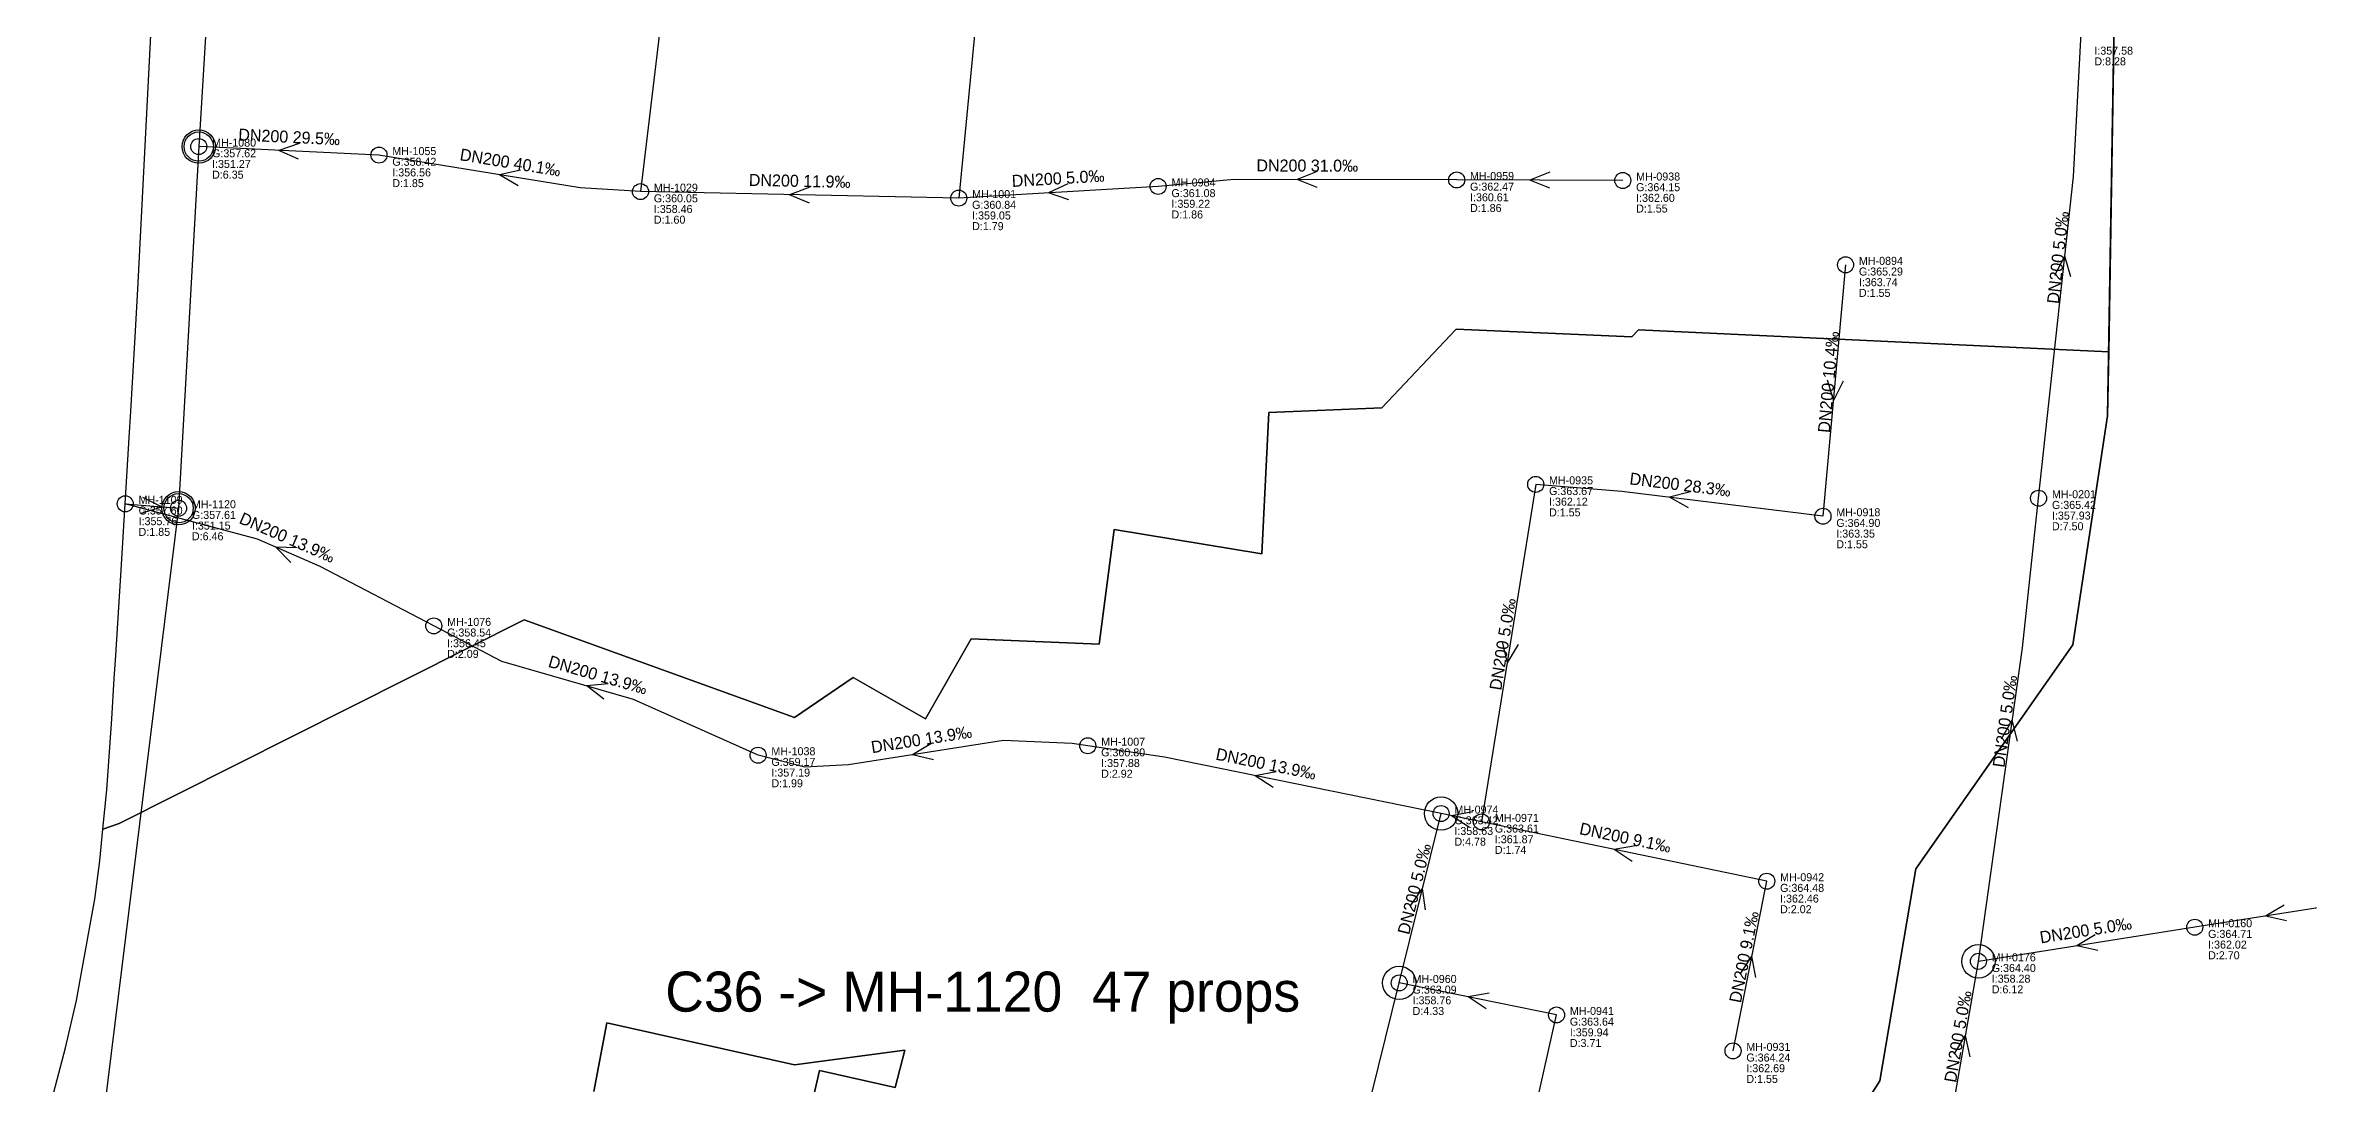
# Model space of a CAD drawing. Header units: metres. Extents: x 449148 to 451990, y 2566737 to 2570847.
# Drawn here: x 450046.3 to 450385.7, y 2569230.3 to 2569386 of the extents above; entities that cross this region are included whole.
import ezdxf
from ezdxf.enums import TextEntityAlignment as Align

# ---------------------------------------------------------------- set-up
doc = ezdxf.new("R2010")
doc.units = ezdxf.units.M
for name, color, linetype in [('SEW-CATCHMENT', 4, 'Continuous'), ('SEW-CATCHMENT-LABEL', 4, 'Continuous'), ('SEW-DROP', 6, 'Continuous'), ('SEW-LABEL', 2, 'Continuous'), ('SEW-MAIN-PIPE', 5, 'Continuous'), ('SEW-MH', 7, 'Continuous'), ('SEW-MH-LABEL', 8, 'Continuous'), ('SEW-PIPE-DN200', 3, 'Continuous'), ('SEW-TRUNK-MH', 7, 'Continuous')]:
    doc.layers.add(name, color=color, linetype=linetype)

msp = doc.modelspace()

# ---------------------------------------------------------------- linework, layer by layer
at = {"layer": 'SEW-CATCHMENT'}
for points in [[(450356.91, 2569410.87), (450355.74, 2569339.99), (450285.22, 2569343.3), (450284.24, 2569342.24), (450257.89, 2569343.42), (450246.74, 2569331.61), (450229.78, 2569330.94), (450228.72, 2569309.75), (450206.61, 2569313.39), (450204.34, 2569296.18), (450185.15, 2569297.02), (450178.3, 2569285), (450178.3, 2569285), (450167.47, 2569291.18), (450158.65, 2569285.21), (450118.09, 2569299.86), (450057.36, 2569269.33), (450054.92, 2569268.45), (450055.51, 2569274.35), (450056.28, 2569285.03), (450056.65, 2569291), (450056.87, 2569294.53), (450057.63, 2569306.5), (450058.29, 2569317.23), (450058.95, 2569327.96), (450059.08, 2569330.27), (450059.77, 2569342.25), (450060.16, 2569349.42), (450060.72, 2569360.15), (450061.27, 2569370.89), (450061.82, 2569381.64), (450062.39, 2569392.39)], [(450314, 2569219.04), (450321.42, 2569230.76), (450326.82, 2569262.54), (450350.36, 2569296.08), (450355.58, 2569330.44), (450356.91, 2569410.87)], [(450046.3, 2569224.09), (450049.35, 2569235.7), (450050.96, 2569242.78), (450051.57, 2569246.16), (450053.71, 2569257.97), (450054.46, 2569263.73), (450054.92, 2569268.45), (450057.36, 2569269.33), (450118.09, 2569299.86), (450158.65, 2569285.21), (450167.47, 2569291.18), (450178.3, 2569285), (450185.15, 2569297.02), (450204.34, 2569296.18), (450206.61, 2569313.39), (450228.72, 2569309.75), (450229.78, 2569330.94), (450246.74, 2569331.61), (450257.89, 2569343.42), (450284.24, 2569342.24), (450285.22, 2569343.3), (450355.74, 2569339.99), (450355.58, 2569330.44), (450350.36, 2569296.08), (450326.82, 2569262.54), (450321.42, 2569230.76), (450314, 2569219.04)], [(450128.54, 2569229.13), (450130.52, 2569239.45), (450158.64, 2569233.14), (450175.18, 2569235.34), (450173.77, 2569229.74), (450162.42, 2569232.29), (450151.56, 2569184.99)], [(450151.56, 2569184.99), (450162.42, 2569232.29), (450173.77, 2569229.74), (450175.18, 2569235.34), (450158.64, 2569233.14), (450158.64, 2569233.14), (450130.52, 2569239.45), (450128.54, 2569229.13)]]:
    msp.add_lwpolyline(points, dxfattribs=at)
at = {"layer": 'SEW-DROP'}
for centre in [(450069.31, 2569370.77), (450066.29, 2569316.57), (450255.62, 2569270.8), (450336.2, 2569248.66), (450249.35, 2569245.42)]:
    msp.add_circle(centre, 2.5, dxfattribs=at)
at = {"layer": 'SEW-LABEL'}
for p, q in [((450084.38, 2569371.26), (450081.33, 2569370.2)), ((450084.27, 2569368.87), (450081.33, 2569370.2)), ((450117.57, 2569367.25), (450114.42, 2569366.55)), ((450117.19, 2569364.89), (450114.42, 2569366.55)), ((450237.05, 2569367.02), (450234.05, 2569365.83)), ((450237.05, 2569364.62), (450234.05, 2569365.83)), ((450271.92, 2569366.93), (450268.91, 2569365.74)), ((450271.91, 2569364.53), (450268.91, 2569365.74)), ((450160.95, 2569364.7), (450157.92, 2569363.56)), ((450160.9, 2569362.3), (450157.92, 2569363.56)), ((450199.67, 2569365.21), (450196.74, 2569363.84)), ((450199.81, 2569362.81), (450196.74, 2569363.84)), ((450347.65, 2569351.5), (450349.17, 2569354.35)), ((450350.04, 2569351.24), (450349.17, 2569354.35)), ((450313.52, 2569335.81), (450314.45, 2569332.72)), ((450315.92, 2569335.6), (450314.45, 2569332.72)), ((450060.9, 2569318.22), (450063.79, 2569316.78)), ((450293.01, 2569319.03), (450289.89, 2569318.21)), ((450292.72, 2569316.65), (450289.89, 2569318.21)), ((450060.7, 2569315.83), (450063.79, 2569316.78)), ((450083.13, 2569308.46), (450080.85, 2569310.75)), ((450084.08, 2569310.66), (450080.85, 2569310.75)), ((450264.8, 2569296.53), (450265.51, 2569293.38)), ((450267.17, 2569296.15), (450265.51, 2569293.38)), ((450130.71, 2569290.26), (450127.49, 2569289.93)), ((450130.05, 2569287.95), (450127.49, 2569289.93)), ((450339.67, 2569282), (450341.27, 2569284.81)), ((450342.04, 2569281.67), (450341.27, 2569284.81)), ((450179.12, 2569281.25), (450176.35, 2569279.6)), ((450179.5, 2569278.88), (450176.35, 2569279.6)), ((450230.9, 2569277.06), (450227.72, 2569276.48)), ((450230.42, 2569274.71), (450227.72, 2569276.48)), ((450260.36, 2569271.06), (450257.18, 2569270.48)), ((450259.88, 2569268.71), (450257.18, 2569270.48)), ((450284.78, 2569265.99), (450281.6, 2569265.42)), ((450284.3, 2569263.64), (450281.6, 2569265.42)), ((450250.96, 2569256.94), (450252.85, 2569259.57)), ((450253.29, 2569256.37), (450252.85, 2569259.57)), ((450382.04, 2569257.1), (450379.26, 2569255.44)), ((450382.41, 2569254.72), (450379.26, 2569255.44)), ((450353.72, 2569252.63), (450350.95, 2569250.98)), ((450354.1, 2569250.26), (450350.95, 2569250.98)), ((450300.46, 2569246.72), (450302.22, 2569249.43)), ((450302.81, 2569246.25), (450302.22, 2569249.43)), ((450262.85, 2569243.9), (450259.67, 2569243.32)), ((450262.37, 2569241.55), (450259.67, 2569243.32)), ((450332.58, 2569234.77), (450334.28, 2569237.52)), ((450334.95, 2569234.36), (450334.28, 2569237.52))]:
    msp.add_line(p, q, dxfattribs=at)
at = {"layer": 'SEW-MAIN-PIPE'}
for points in [[(450074.64, 2569458.16), (450069.31, 2569370.77)], [(450069.31, 2569370.77), (450066.29, 2569316.57)], [(450066.29, 2569316.57), (450055.13, 2569226.38)]]:
    msp.add_lwpolyline(points, dxfattribs=at)
at = {"layer": 'SEW-MH'}
for centre in [(450069.31, 2569370.77), (450096.34, 2569369.5), (450213.19, 2569364.8), (450257.96, 2569365.77), (450282.87, 2569365.69), (450135.56, 2569364.02), (450183.29, 2569363.05), (450316.28, 2569353.05), (450058.29, 2569317.23), (450269.81, 2569320.15), (450345.23, 2569318.07), (450066.29, 2569316.57), (450312.89, 2569315.37), (450104.56, 2569298.94), (450153.19, 2569279.55), (450202.64, 2569280.98), (450255.62, 2569270.8), (450261.68, 2569269.56), (450304.46, 2569260.67), (450368.65, 2569253.77), (450336.2, 2569248.66), (450249.35, 2569245.42), (450272.93, 2569240.62), (450299.4, 2569235.24)]:
    msp.add_circle(centre, 1.2, dxfattribs=at)
at = {"layer": 'SEW-PIPE-DN200'}
for points in [[(450147.43, 2569445.84), (450145.84, 2569444.09), (450144.73, 2569440.44), (450135.56, 2569364.02)], [(450189.21, 2569424.48), (450183.29, 2569363.05)], [(450345.23, 2569318.07), (450350.47, 2569366.31), (450351.59, 2569387.75)], [(450096.34, 2569369.5), (450069.31, 2569370.77)], [(450135.56, 2569364.02), (450126.5, 2569364.58), (450096.34, 2569369.5)], [(450257.96, 2569365.77), (450224.61, 2569365.85), (450213.19, 2569364.8)], [(450282.87, 2569365.69), (450257.96, 2569365.77)], [(450183.29, 2569363.05), (450135.56, 2569364.02)], [(450213.19, 2569364.8), (450183.29, 2569363.05)], [(450316.28, 2569353.05), (450312.89, 2569315.37)], [(450269.81, 2569320.15), (450261.68, 2569269.56)], [(450312.89, 2569315.37), (450282.72, 2569319.09), (450269.81, 2569320.15)], [(450336.2, 2569248.66), (450342.8, 2569295.67), (450345.23, 2569318.07)], [(450104.56, 2569298.94), (450087.52, 2569307.86), (450078.1, 2569311.94), (450058.29, 2569317.23)], [(450058.29, 2569317.23), (450066.29, 2569316.57)], [(450153.19, 2569279.55), (450134.5, 2569287.92), (450114.78, 2569293.58), (450104.56, 2569298.94)], [(450202.64, 2569280.98), (450200.31, 2569281.33), (450189.99, 2569281.75), (450166.76, 2569278.09), (450160.19, 2569277.78), (450153.19, 2569279.55), (450153.19, 2569279.55)], [(450255.62, 2569270.8), (450214.14, 2569279.24), (450202.64, 2569280.98)], [(450249.35, 2569245.42), (450255.62, 2569270.8)], [(450261.68, 2569269.56), (450255.62, 2569270.8)], [(450304.46, 2569260.67), (450261.68, 2569269.56)], [(450299.4, 2569235.24), (450304.46, 2569260.67)], [(450392.83, 2569257.58), (450368.65, 2569253.77)], [(450368.65, 2569253.77), (450336.2, 2569248.66)], [(450331.84, 2569223.43), (450336.2, 2569248.66)], [(450228.64, 2569161.73), (450249.35, 2569245.42)], [(450272.93, 2569240.62), (450249.35, 2569245.42)], [(450252.32, 2569155.55), (450263.05, 2569196.55), (450272.93, 2569240.62)]]:
    msp.add_lwpolyline(points, dxfattribs=at)
at = {"layer": 'SEW-TRUNK-MH'}
for centre in [(450069.31, 2569370.77), (450066.29, 2569316.57)]:
    msp.add_circle(centre, 2.2, dxfattribs=at)

# ---------------------------------------------------------------- texts
at = {"layer": 'SEW-CATCHMENT-LABEL'}
msp.add_text('C36 -> MH-1120  47 props', height=6, dxfattribs=at).set_placement((450186.88, 2569241.12), align=Align.CENTER)
at = {"layer": 'SEW-LABEL'}
for s, rotation, p in [('DN200 29.5‰', 357.3246, (450082.83, 2569371.33)), ('DN200 40.1‰', 350.7334, (450115.9, 2569367.51)), ('DN200 11.9‰', 358.8391, (450159.42, 2569364.73)), ('DN200 5.0‰', 3.3528, (450198.24, 2569365.12)), ('DN200 31.0‰', 359.8653, (450235.55, 2569367.03)), ('DN200 5.0‰', 83.8012, (450349.01, 2569354.06)), ('DN200 10.4‰', 84.8581, (450314.59, 2569335.41)), ('DN200 28.3‰', 352.963, (450291.38, 2569319.22)), ('DN200 13.9‰', 336.5994, (450082.23, 2569311.35)), ('DN200 5.0‰', 80.8706, (450265.74, 2569296.06)), ('DN200 13.9‰', 343.9877, (450128.93, 2569290.72)), ('DN200 5.0‰', 82.0158, (450341.06, 2569284.52)), ('DN200 13.9‰', 8.9343, (450177.83, 2569281.03)), ('DN200 13.9‰', 348.4942, (450229.19, 2569277.38)), ('DN200 9.1‰', 348.2567, (450283.07, 2569266.32)), ('DN200 5.0‰', 76.1044, (450252.49, 2569259.31)), ('DN200 9.1‰', 78.7313, (450301.93, 2569249.15)), ('DN200 5.0‰', 8.9527, (450352.43, 2569252.42)), ('DN200 5.0‰', 80.1923, (450334.02, 2569237.25))]:
    msp.add_text(s, height=1.8, rotation=rotation, dxfattribs=at).set_placement(p, align=Align.CENTER)
at = {"layer": 'SEW-MH-LABEL'}
for s, p in [('D:8.28', (450353.59, 2569382.95)), ('I:357.58', (450353.59, 2569384.55)), ('G:357.62', (450071.31, 2569369.17)), ('MH-1080', (450071.31, 2569370.77)), ('G:358.42', (450098.34, 2569367.9)), ('MH-1055', (450098.34, 2569369.5)), ('D:6.35', (450071.31, 2569365.97)), ('I:351.27', (450071.31, 2569367.57)), ('D:1.85', (450098.34, 2569364.7)), ('I:356.56', (450098.34, 2569366.3)), ('MH-0984', (450215.19, 2569364.8)), ('MH-0959', (450259.96, 2569365.77)), ('MH-0938', (450284.87, 2569365.69)), ('G:360.05', (450137.56, 2569362.42)), ('MH-1029', (450137.56, 2569364.02)), ('G:360.84', (450185.29, 2569361.45)), ('MH-1001', (450185.29, 2569363.05)), ('G:361.08', (450215.19, 2569363.2)), ('I:359.22', (450215.19, 2569361.6)), ('G:362.47', (450259.96, 2569364.17)), ('D:1.86', (450259.96, 2569360.97)), ('I:360.61', (450259.96, 2569362.57)), ('G:364.15', (450284.87, 2569364.09)), ('D:1.55', (450284.87, 2569360.89)), ('I:362.60', (450284.87, 2569362.49)), ('D:1.60', (450137.56, 2569359.22)), ('I:358.46', (450137.56, 2569360.82)), ('D:1.79', (450185.29, 2569358.25)), ('I:359.05', (450185.29, 2569359.85)), ('D:1.86', (450215.19, 2569360)), ('G:365.29', (450318.28, 2569351.45)), ('MH-0894', (450318.28, 2569353.05)), ('D:1.55', (450318.28, 2569348.25)), ('I:363.74', (450318.28, 2569349.85)), ('MH-0935', (450271.81, 2569320.15)), ('MH-1109', (450060.29, 2569317.23)), ('G:363.67', (450271.81, 2569318.55)), ('I:362.12', (450271.81, 2569316.95)), ('MH-0201', (450347.23, 2569318.07)), ('G:357.60', (450060.29, 2569315.63)), ('I:355.76', (450060.29, 2569314.03)), ('G:357.61', (450068.29, 2569314.97)), ('MH-1120', (450068.29, 2569316.57)), ('I:351.15', (450068.29, 2569313.37)), ('D:1.55', (450271.81, 2569315.35)), ('G:364.90', (450314.89, 2569313.77)), ('MH-0918', (450314.89, 2569315.37)), ('G:365.42', (450347.23, 2569316.47)), ('I:357.93', (450347.23, 2569314.87)), ('D:1.85', (450060.29, 2569312.43)), ('D:6.46', (450068.29, 2569311.77)), ('D:1.55', (450314.89, 2569310.57)), ('I:363.35', (450314.89, 2569312.17)), ('D:7.50', (450347.23, 2569313.27)), ('G:358.54', (450106.56, 2569297.34)), ('MH-1076', (450106.56, 2569298.94)), ('D:2.09', (450106.56, 2569294.14)), ('I:356.45', (450106.56, 2569295.74)), ('MH-1038', (450155.19, 2569279.55)), ('MH-1007', (450204.64, 2569280.98)), ('G:359.17', (450155.19, 2569277.95)), ('I:357.19', (450155.19, 2569276.35)), ('G:360.80', (450204.64, 2569279.38)), ('D:2.92', (450204.64, 2569276.18)), ('I:357.88', (450204.64, 2569277.78)), ('D:1.99', (450155.19, 2569274.75)), ('MH-0974', (450257.62, 2569270.8)), ('MH-0971', (450263.68, 2569269.56)), ('G:363.42', (450257.62, 2569269.2)), ('D:4.78', (450257.62, 2569266)), ('I:358.63', (450257.62, 2569267.6)), ('G:363.61', (450263.68, 2569267.96)), ('I:361.87', (450263.68, 2569266.36)), ('D:1.74', (450263.68, 2569264.76)), ('G:364.48', (450306.46, 2569259.07)), ('MH-0942', (450306.46, 2569260.67)), ('D:2.02', (450306.46, 2569255.87)), ('I:362.46', (450306.46, 2569257.47)), ('MH-0160', (450370.65, 2569253.77)), ('G:364.71', (450370.65, 2569252.17)), ('D:2.70', (450370.65, 2569248.97)), ('I:362.02', (450370.65, 2569250.57)), ('G:364.40', (450338.2, 2569247.06)), ('MH-0176', (450338.2, 2569248.66)), ('G:363.09', (450251.35, 2569243.82)), ('MH-0960', (450251.35, 2569245.42)), ('I:358.76', (450251.35, 2569242.22)), ('D:6.12', (450338.2, 2569243.86)), ('I:358.28', (450338.2, 2569245.46)), ('D:4.33', (450251.35, 2569240.62)), ('G:363.64', (450274.93, 2569239.02)), ('MH-0941', (450274.93, 2569240.62)), ('D:3.71', (450274.93, 2569235.82)), ('I:359.94', (450274.93, 2569237.42)), ('G:364.24', (450301.4, 2569233.64)), ('MH-0931', (450301.4, 2569235.24)), ('I:362.69', (450301.4, 2569232.04)), ('D:1.55', (450301.4, 2569230.44))]:
    msp.add_text(s, height=1.2, dxfattribs=at).set_placement(p)

doc.saveas('drawing.dxf')
